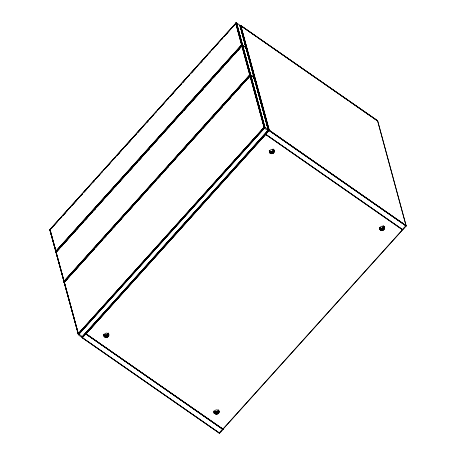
<?xml version="1.0" encoding="UTF-8"?>
<svg xmlns="http://www.w3.org/2000/svg" width="456" height="456" viewBox="0 0 456 456"><rect width="100%" height="100%" fill="white"/><g stroke="black" fill="none" stroke-linecap="round" stroke-linejoin="round"><path stroke-width="0.68" d="M219.199 433.114L219.598 433.126L82.371 337.657L85.779 333.866L222.921 429.432L222.898 428.948L219.165 433.097L219.564 433.154C221.126 432.18 225.577 425.938 221.035 431.023M406.188 225.84L269.314 130.262L240.751 25.422L240.415 25.45L268.943 130.473L406.148 225.971L377.631 120.743L240.415 25.45M402.688 229.767L265.591 134.201L269.314 130.262L265.757 134.36L402.796 229.699L406.119 226.011L406.096 225.526M377.676 120.834L240.563 25.376L269.086 130.353M85.779 333.866L222.995 429.096L402.545 229.83L265.381 134.269L265.609 134.531L86.081 333.746L265.375 134.246M49.812 229.664L56.048 252.191L49.824 229.767L50.046 229.379L55.894 251.119C56.937 251.906 55.432 252.567 55.86 251.159L241.623 44.882L242.484 45.03L246.063 47.521L246.234 48.872L246.32 48.199M64.079 282.173L78.466 334.71C78.557 335.491 83.26 338.124 82.308 336.636L78.341 333.684L64.29 281.905L64.689 282.036L64.102 282.121L78.466 334.71L264.982 127.594L250.8 75.382L249.979 75.713L250.8 75.382L254.3 77.834L254.385 78.877L254.488 78.324M246.206 47.903L254.146 77.474L253.735 77.936L254.271 77.583L246.149 47.829L242.649 45.378L241.828 45.708L249.774 74.892C251.233 74.938 255.474 76.967 253.963 78.346M265.637 120.298L268.413 130.513C269.342 130.011 265.666 127.355 264.041 127.401L78.278 333.672L78.466 334.71L49.869 229.567M82.422 337.588L265.483 134.412M222.898 428.948L222.762 429.261L85.745 333.9M64.039 281.095L64.615 281.74L64.199 282.201L64.011 281.164M240.147 26.3L242.541 35.095L240.095 25.399L236.453 22.828L235.701 23.233L241.589 44.927L242.147 45.537L242.563 45.076L236.533 22.874L223.537 36.964M104.863 336.904L105.741 335.907L105.701 335.109L106.311 337.36C103.147 337.508 103.734 332.709 106.67 333.057C109.833 332.914 109.246 337.708 106.311 337.36C107.029 336.083 103.723 334.903 104.629 334.869C106.071 335.587 108.123 334.641 108.283 332.977M214.269 413.159L215.146 412.087L214.856 411.637L213.875 412.885L214.793 411.865C213.932 411.278 217.17 413.028 216.543 414.128C219.478 414.481 220.06 409.682 216.902 409.83C213.967 409.477 213.38 414.276 216.543 414.128L215.927 411.882L214.058 410.976L214.525 411.677L214.058 410.976M236.197 22.811L242.204 44.916L241.931 45.361L236.026 22.891M249.734 74.904L250.304 75.548L242.313 45.315L242.649 45.378L250.72 75.086L250.298 75.542L249.763 74.984L241.817 45.771L242.142 45.395M81.892 337.098L267.997 130.444C269.861 131.317 263.802 128.66 264.417 127.389L250.293 75.4M222.984 429.313L85.888 333.781M104.401 334.989L104.321 334.687L104.92 335.314L104.014 336.368L104.965 335L105.097 335.422L104.185 336.477M215.146 412.087L214.223 413.113L215.198 411.768L215.329 412.19L214.417 413.25M214.571 413.353L215.557 411.853L215.973 412.68L215.927 411.882L217.683 411.261L218.452 410.081L219.068 412.332M383.074 225.691L382.972 226.347C385.981 227.23 383.73 231.54 381.142 230.428C378.127 229.545 380.378 225.241 382.972 226.347L383.251 225.8M274.164 150.97C273.332 148.114 268.362 149.813 269.604 152.578C271.052 155.348 275.669 152.771 273.908 150.035M273.178 149.14L273.076 149.71L273.019 149.032M55.786 251.644L241.999 44.87L55.826 251.872M63.937 281.648L250.15 74.875L63.977 281.876M78.204 334.162L264.417 127.389L78.244 334.385M105.701 335.109C106.596 338.563 102.486 333.866 104.293 334.909M215.927 411.882C216.663 415.467 212.764 409.972 214.383 412.629L214.075 411.5M269.165 150.617C270.305 152.179 273.087 151.574 273.56 149.722L274.17 151.973M380.23 229.898L379.62 227.647C380.891 228.889 383.336 228.217 383.787 226.495L384.402 228.747M241.931 45.361L242.102 44.887L236.111 22.84L49.812 229.716M249.763 74.984L250.082 75.365L250.253 74.892L242.227 45.349M263.995 127.412L264.571 128.056L250.378 75.354M246.177 47.84L245.966 48.074L245.619 46.62M56.128 251.929L64.051 281.124L64.609 281.734L64.108 281.232M85.945 334.031L86.116 333.689M269.314 130.262L268.943 130.473L240.449 25.422L377.636 120.925L406.171 225.931L269.011 130.41L240.523 25.388M241.999 44.87L55.797 251.758M250.15 74.875L63.954 281.768M264.417 127.389L78.221 334.276M235.763 23.182L241.623 44.882L242.153 45.537L241.708 44.87M250.082 75.365L250.355 74.921L242.313 45.315M264.041 127.401L250.008 75.736L250.384 75.844L249.968 75.776L264.349 127.879L264.623 127.429L250.464 75.32M105.097 335.422L105.325 335.08L105.741 335.907M215.329 412.19L215.557 411.853L215.893 412.583L215.027 413.592L215.893 412.583M405.931 225.868L402.505 229.756M214.075 413.022L214.856 411.637M105.41 335.616L104.487 336.688L105.41 335.616L105.325 335.08L104.321 336.562M214.719 413.455L215.642 412.384L215.557 411.853L215.779 412.486L214.844 413.558L215.779 412.486M105.547 335.713L104.612 336.79L105.547 335.713L105.325 335.08L105.661 335.81L104.709 336.87M239.548 25.724L239.964 25.262L268.453 130.473L265.683 120.276M245.989 47.971C245.693 48.011 245.698 48.279 245.995 47.464L240.095 25.399L239.696 25.838M245.664 48.233L246.075 47.766M253.815 78.238L254.231 77.771M268.413 130.547L268.003 130.444L268.413 129.983L246.445 49.482M64.239 282.013L78.244 333.792L264.127 127.384M214.702 413.432L215.642 412.384M49.824 229.767L114.918 157.485M115.875 156.425L168.726 97.744M169.678 96.683L222.528 37.996M223.48 36.942L236.288 22.8L242.301 44.944L55.866 251.968M50.701 228.878L61.714 216.754M62.603 215.665L70.224 207.201M71.176 206.146L82.188 194.017M83.551 192.398L94.569 180.274M95.458 179.185L102.663 171.285M104.025 169.666L115.043 157.537M116.405 155.918L124.026 147.459M124.978 146.405L135.991 134.275M136.88 133.186L148.371 120.526M149.26 119.438L156.465 111.543M157.827 109.924L168.845 97.795M169.735 96.706L181.226 84.046M182.109 82.958L189.32 75.063M190.682 73.444L210.678 51.237M211.63 50.183L222.648 38.053M51.306 228.422L57.496 221.548M59.878 218.908L61.782 216.794M63.213 215.203L67.499 210.444M68.924 208.859L69.876 207.805M71.78 205.69L74.163 203.045M75.115 201.985L77.97 198.816M80.826 195.641L82.257 194.056M84.16 191.942L88.92 186.658M92.733 182.428L94.637 180.314M96.062 178.724L99.875 174.494M101.779 172.379L102.731 171.325M104.635 169.21L107.017 166.565M107.969 165.505L110.346 162.866M113.681 159.161L115.111 157.576M117.015 155.462L121.302 150.702M122.727 149.118L123.679 148.063M125.582 145.948L127.965 143.304M128.917 142.243L131.773 139.074M134.628 135.899L136.059 134.315M137.49 132.73L142.722 126.91M146.536 122.681L148.439 120.566M149.864 118.982L153.678 114.752M155.581 112.638L156.533 111.583M158.437 109.463L160.82 106.824M161.772 105.763L164.149 103.119M167.483 99.419L168.914 97.835M170.339 96.25L175.104 90.961M179.385 86.201L181.288 84.086M182.719 82.502L186.054 78.802M188.431 76.158L189.388 75.097M191.292 72.983L196.525 67.169M200.338 62.939L202.242 60.825M203.194 59.77L207.48 55.011M209.384 52.896L210.336 51.836M212.239 49.721L214.622 47.082M215.574 46.022L218.43 42.847M221.285 39.678L222.716 38.093M224.141 36.503L228.906 31.219M233.187 26.459L235.096 24.345M51.38 228.467L54.714 224.768M60.426 218.424L61.856 216.839M63.281 215.255L65.664 212.61M72.327 205.206L74.237 203.091M75.189 202.036L76.614 200.446M81.379 195.162L82.331 194.102M84.235 191.987L86.611 189.348M93.28 181.944L94.706 180.359M96.136 178.775L98.04 176.66M105.182 168.726L107.086 166.611M108.038 165.556L108.99 164.496M114.228 158.682L115.18 157.622M117.084 155.507L119.466 152.868M126.13 145.464L128.039 143.349M128.991 142.295L130.416 140.704M135.181 135.421L136.133 134.36M138.037 132.246L141.366 128.546M147.083 122.202L148.508 120.618M149.939 119.027L151.842 116.913M158.984 108.984L160.888 106.869M161.84 105.815L162.792 104.755M168.03 98.941L168.982 97.88M170.886 95.766L173.269 93.121M179.932 85.722L181.363 84.138M182.793 82.547L184.218 80.963M191.839 72.504L195.168 68.805M200.885 62.461L202.31 60.87M203.741 59.286L206.123 56.641M212.787 49.242L214.69 47.128M215.642 46.067L216.594 45.013M221.833 39.199L222.784 38.139M224.688 36.024L227.071 33.379M233.734 25.981L235.165 24.39M239.622 25.781L240.033 25.325L246.12 47.578L245.721 48.017M239.77 25.901L240.141 25.485M239.959 26.1L240.221 25.81M55.797 251.398L241.8 44.859L235.866 23.034M55.786 251.524L241.897 44.865L235.946 22.954M104.43 198.514L55.963 252.328L242.484 45.03L236.533 22.874L242.398 44.984L55.928 252.168L56.122 252.493M104.549 198.331L158.232 138.772M158.352 138.59L242.398 45.304L250.458 74.949L64.017 281.973M56.054 252.436L59.736 248.241M60.688 247.186L62.66 245.111M64.022 243.487L70.686 236.083M73.068 233.438L75.04 231.363M75.924 230.269L83.134 222.38M84.97 220.225L92.112 212.291M93.543 210.706L95.515 208.631M96.871 207.007L103.54 199.603M105.917 196.958L113.538 188.499M114.49 187.445L116.462 185.37M117.825 183.745L124.488 176.341M126.392 174.226L128.843 171.621M129.726 170.527L136.937 162.632M138.772 160.478L145.914 152.549M147.345 150.964L149.317 148.89M150.674 147.265L157.343 139.861M159.247 137.746L161.692 135.141M162.581 134.047L169.792 126.152M171.627 123.998L178.29 116.599M180.194 114.484L182.645 111.88M183.529 110.779L190.739 102.891M192.101 101.266L200.195 92.277M201.147 91.223L203.119 89.148M204.476 87.518L211.145 80.119M213.049 78.004L215.5 75.4M216.383 74.299L223.594 66.411M224.95 64.786L232.571 56.327M233.996 54.743L235.969 52.668M237.331 51.038L242.569 45.332M61.782 246.217L62.734 245.157M64.638 243.042L67.015 240.397M73.684 232.999L75.109 231.414M76.54 229.824L77.97 228.239M85.585 219.781L87.489 217.666M94.631 209.737L95.583 208.677M97.487 206.562L99.87 203.917M106.533 196.519L108.442 194.404M109.394 193.344L110.346 192.29M115.585 186.475L116.536 185.415M118.44 183.301L120.817 180.656M127.486 173.257L128.911 171.667M130.342 170.082L132.246 167.968M136.053 163.738L137.005 162.684M139.388 160.039L141.292 157.924M148.434 149.995L149.386 148.935M151.289 146.821L153.672 144.176M160.335 136.777L161.766 135.187M163.197 133.602L164.622 132.018M168.908 127.258L169.86 126.204M172.243 123.559L174.146 121.444M181.288 113.515L182.713 111.925M184.144 110.341L186.048 108.226M189.856 103.996L190.807 102.936M193.19 100.297L195.094 98.182M196.046 97.122L196.998 96.068M201.763 90.778L203.188 89.194M205.092 87.079L207.474 84.434M214.143 77.035L215.568 75.445M216.999 73.861L218.424 72.276M222.71 67.516L223.662 66.456M226.045 63.817L227.949 61.702M234.612 54.298L236.043 52.714M237.946 50.599L239.85 48.484M245.653 47.977L246.063 47.521M245.784 48.045L246.16 47.629M245.738 48.285L246.2 47.743M245.881 48.404L246.257 47.988M245.949 48.473L246.297 48.091M246.297 48.684L246.337 48.313M246.166 48.735L246.337 48.439M249.859 74.875L63.977 281.284L55.98 252.077L64.199 282.201L56.002 252.385M63.948 281.403L249.951 74.869L241.982 45.537M63.937 281.529L250.048 74.869L242.062 45.457M64.102 282.121L250.549 74.989L242.484 45.309L250.549 74.989M64.091 282.281L250.635 75.035L242.649 45.378M103.056 239.092L64.21 282.446L67.482 278.815M103.181 238.915L250.555 75.308L264.725 127.463L78.284 334.487M64.21 282.446L69.318 276.661M71.695 274.022L73.598 271.907M74.556 270.847L81.692 262.918M83.602 260.803L90.744 252.869M92.169 251.284L94.073 249.17M95.504 247.585L102.167 240.181M104.071 238.066L106.453 235.427M107.405 234.367L112.165 229.083M113.122 228.023L115.026 225.908M116.451 224.323L123.12 216.919M125.024 214.804L127.401 212.16M128.358 211.105L135.5 203.176M136.925 201.586L144.546 193.127M145.971 191.543L147.875 189.428M149.306 187.843L155.969 180.439M157.873 178.325L160.255 175.68M161.207 174.625L168.35 166.696M169.78 165.106L176.922 157.177M178.826 155.063L180.73 152.948M182.161 151.363L189.303 143.429M190.728 141.844L198.822 132.856M199.774 131.801L201.677 129.686M202.629 128.626L209.771 120.697M211.675 118.583L214.058 115.938M215.01 114.883L222.152 106.949M223.582 105.364L231.198 96.906M232.628 95.321L234.532 93.206M235.484 92.146L242.626 84.217M244.53 82.103L246.913 79.458M247.864 78.403L250.72 75.343M71.763 274.062L73.741 271.993M74.624 270.887L78.432 266.657M80.809 264.013L81.761 262.958M83.67 260.843L89.382 254.499M92.716 250.794L94.215 249.255M95.572 247.625L99.858 242.866M104.618 237.582L106.596 235.513M107.474 234.407L110.808 230.707M113.664 227.533L115.163 225.994M116.519 224.363L121.758 218.544M125.565 214.314L127.543 212.251M128.427 211.145L132.234 206.916M134.611 204.271L135.637 203.262M137.473 201.102L143.184 194.758M146.518 191.053L148.018 189.514M149.374 187.883L154.134 182.594M158.42 177.834L160.398 175.771M161.276 174.665L164.61 170.966M167.466 167.791L168.492 166.782M170.322 164.622L175.56 158.802M179.368 154.573L180.872 153.034M182.229 151.403L186.51 146.644M188.413 144.529L189.44 143.52M191.275 141.354L197.465 134.486M200.321 131.311L201.82 129.772M203.176 128.142L207.936 122.852M212.222 118.093L214.2 116.029M215.078 114.923L218.886 110.694M221.268 108.049L222.294 107.04M224.124 104.874L230.314 98.006M233.17 94.831L234.675 93.292M236.031 91.662L240.312 86.902M245.077 81.613L247.049 79.549M247.933 78.443L250.315 75.799M253.81 77.982L254.22 77.526M254.14 77.976L253.73 77.936L254.311 77.64M253.889 78.289L254.351 77.748M254.038 78.415L254.408 77.999M254.106 78.478L254.448 78.096M254.169 78.546L254.476 78.204M254.38 78.848L254.488 78.443M78.204 334.037L264.315 127.378L250.213 75.462M78.335 334.573L264.816 127.498L250.64 75.314L264.816 127.498M78.392 334.647L264.902 127.543L250.8 75.382M81.972 337.144L268.487 130.04M82.057 337.166L268.538 130.091L254.3 77.834M82.228 337.161L268.607 130.205M82.399 337.081L268.612 130.308M85.973 333.621L265.409 134.32M85.181 334.721L265.574 134.503M103.991 336.34L104.92 335.314M104.903 336.984L105.786 336.004M214.046 412.999L214.97 411.979M214.554 413.33L215.488 412.292M402.83 229.157L404.7 227.082M64.279 281.968L64.695 282.036M246.092 47.926L242.905 36.451L244.342 41.906M49.915 229.533L55.957 251.227M219.404 433.2L82.342 337.788L82.621 337.725M219.49 433.194L82.342 337.788L81.966 336.42M402.551 229.778L222.995 429.096M236.117 23.336L235.712 23.296L236.111 23.33M241.822 45.799L242.227 45.839M267.997 130.444L268.407 130.484M50.017 229.488L50.428 229.528M245.584 47.931L245.995 48.034M249.968 75.776L250.378 75.844M253.735 77.936L254.146 78.039L251.564 68.497M240.66 25.388L269.165 130.308L406.171 225.68M82.394 337.845L82.012 336.465M278.833 143.127L278.525 142.916M241.19 25.998L250.543 32.513M251.712 33.328L256.392 36.583M257.56 37.398L261.066 39.837M262.234 40.652L266.914 43.913M268.082 44.722L283.866 55.717M285.034 56.533L300.23 67.117M301.399 67.927L310.753 74.442M311.921 75.257L316.601 78.512M317.769 79.327L321.275 81.772M323.03 82.992L327.123 85.842M328.291 86.657L332.965 89.912M334.134 90.727L337.645 93.172M338.814 93.982L343.488 97.242M344.656 98.057L348.167 100.497M349.336 101.312L370.962 116.377M372.13 117.192L376.81 120.447M269.125 130.331L406.188 225.788M85.927 333.752L222.995 429.216M55.888 251.091L56.458 251.729L55.997 251.29M64.615 281.74L64.199 281.363M78.307 333.604L78.882 334.248L78.466 333.872M286.208 148.246L285.912 147.972M249.888 75.166L250.298 75.542M264.349 127.879L264.03 127.492M49.886 229.881L56.048 252.191M55.894 251.119L56.458 251.729M78.877 334.242L78.375 333.741M215.437 413.153L216.167 414.099L215.996 412.954L216.543 414.128L216.024 412.868M215.808 414.019L215.278 413.119M105.792 336.095L106.311 337.36L105.763 336.186L105.934 337.332L104.886 336.283L105.239 337.115L104.726 336.186L104.931 336.938L104.578 336.066L104.663 336.716L104.435 335.924L104.441 336.46L103.786 334.402M215.591 413.159L216.167 414.099L215.927 413.033M105.359 336.385L105.934 337.332L105.695 336.26M105.045 336.346L105.575 337.252M215.471 413.888L214.668 412.691L214.673 413.227L214.428 412.349L214.497 412.942L214.086 411.517M103.831 334.208L104.19 334.829M215.722 413.136L216.167 414.099L215.836 413.096M105.49 336.368L105.934 337.332L105.604 336.323M214.286 411.238L214.423 411.603M273.646 149.517L274.045 150.657L273.748 149.614M383.792 226.21L384.397 227.743L383.986 226.261M104.629 334.869L104.737 335.206M384.454 228.074L384.015 226.381M273.708 149.574L274.045 150.657M214.132 411.66L214.497 412.942L214.331 412.173M103.9 334.886L104.27 336.169L104.105 335.399M383.98 226.381L384.277 227.43L384.003 226.398M214.189 411.819L214.497 412.942L214.252 411.996M103.957 335.052L104.27 336.169L104.025 335.223M383.844 226.159L384.459 228.41M383.673 226.82L384.283 229.072M383.502 227.134L384.112 229.385M383.279 227.419L383.895 229.67M383.017 227.675L383.627 229.927M382.709 227.892L383.319 230.143M382.373 228.063L382.983 230.314M382.014 228.194L382.624 230.44M382.253 230.519L381.643 228.268L380.196 228.046L380.806 230.297M381.262 228.291L381.877 230.542M380.891 228.262L381.501 230.514M380.532 228.182L381.142 230.428M379.888 227.869L380.498 230.12M379.546 227.954L380.008 229.642M240.095 25.399L268.595 130.359M273.919 150.178L274.227 151.301M254.602 79.486L265.312 118.913M273.919 150.514L274.227 151.637M244.707 43.246L245.26 45.286M246.411 49.522L248.44 56.994M248.805 58.334L250.281 63.76M250.646 65.117L251.199 67.152M254.75 80.21L255.309 82.268M255.673 83.608L261.214 104.002M261.579 105.359L263.061 110.797M263.425 112.147L265.272 118.953M273.44 150.052L274.056 152.304M273.269 150.36L273.885 152.612M273.053 150.651L273.663 152.897M272.785 150.902L273.395 153.153M272.477 151.118L273.093 153.37M272.141 151.295L272.756 153.547M271.782 151.42L272.397 153.672M272.021 153.746L271.411 151.495L269.963 151.278L270.573 153.53M236.373 22.806L242.398 44.984M271.035 151.523L271.645 153.769M250.133 75.542L264.218 127.378M270.659 151.489L271.269 153.74M270.3 151.409L270.91 153.661M269.656 151.101L270.265 153.347M269.388 150.879L269.998 153.13M269.319 151.181L269.775 152.868M269.296 151.455L269.604 152.578M218.635 409.893L219.119 411.66M218.663 410.309L219.125 411.996M218.338 410.411L218.948 412.663M218.167 410.719L218.777 412.971M217.945 411.01L218.561 413.256M217.683 411.261L218.293 413.512M217.375 411.477L217.985 413.729M217.039 411.654L217.649 413.905M216.68 411.779L217.29 414.031M216.309 411.859L216.919 414.105M214.554 411.46L214.633 411.757M108.522 333.439L108.893 334.892M108.431 333.541L108.893 335.228M108.22 333.313L108.836 335.565M108.106 333.638L108.716 335.89M107.935 333.952L108.551 336.203M107.719 334.237L108.328 336.488M107.451 334.493L108.061 336.745M107.143 334.71L107.758 336.961M106.807 334.886L107.422 337.132M106.447 335.012L107.063 337.263M106.077 335.086L106.687 337.337M240.483 25.399L268.943 130.473M214.058 411.409L214.383 412.629M103.825 334.641L104.15 335.855M214.537 412.526L214.673 413.227M104.31 335.753L104.441 336.46M273.326 149.243L273.383 149.887M82.621 336.79L82.314 336.636L82.621 336.79"/></g></svg>
